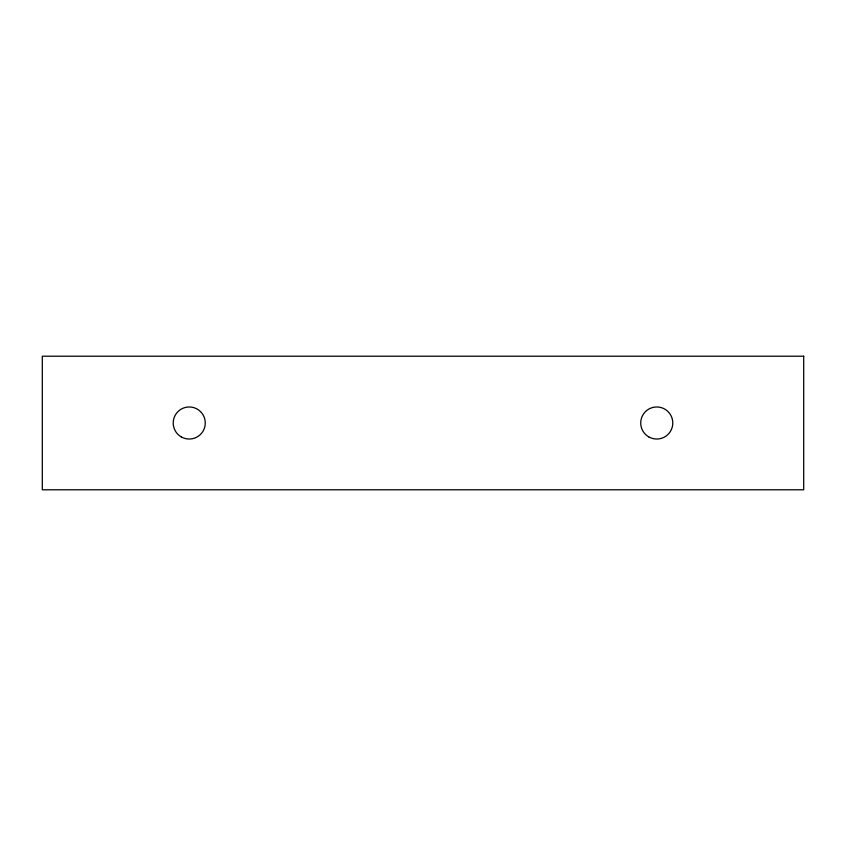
<?xml version="1.0" encoding="UTF-8"?>
<svg xmlns="http://www.w3.org/2000/svg" width="846" height="846" viewBox="0 0 846 846"><rect width="100%" height="100%" fill="white"/><g stroke="black" fill="none" stroke-linecap="round" stroke-linejoin="round"><path stroke-width="1.27" d="M803.7 356.208L42.3 356.208L42.3 489.792L803.7 489.792L803.7 356.208M181.224 436.885A16.032 16.032 0 0 0 205.271 423A16.032 16.032 0 0 0 181.224 409.115A16.032 16.032 0 0 0 181.224 436.885M648.745 436.885A16.032 16.032 0 0 0 672.792 423A16.032 16.032 0 0 0 648.745 409.115A16.032 16.032 0 0 0 648.745 436.885"/></g></svg>
